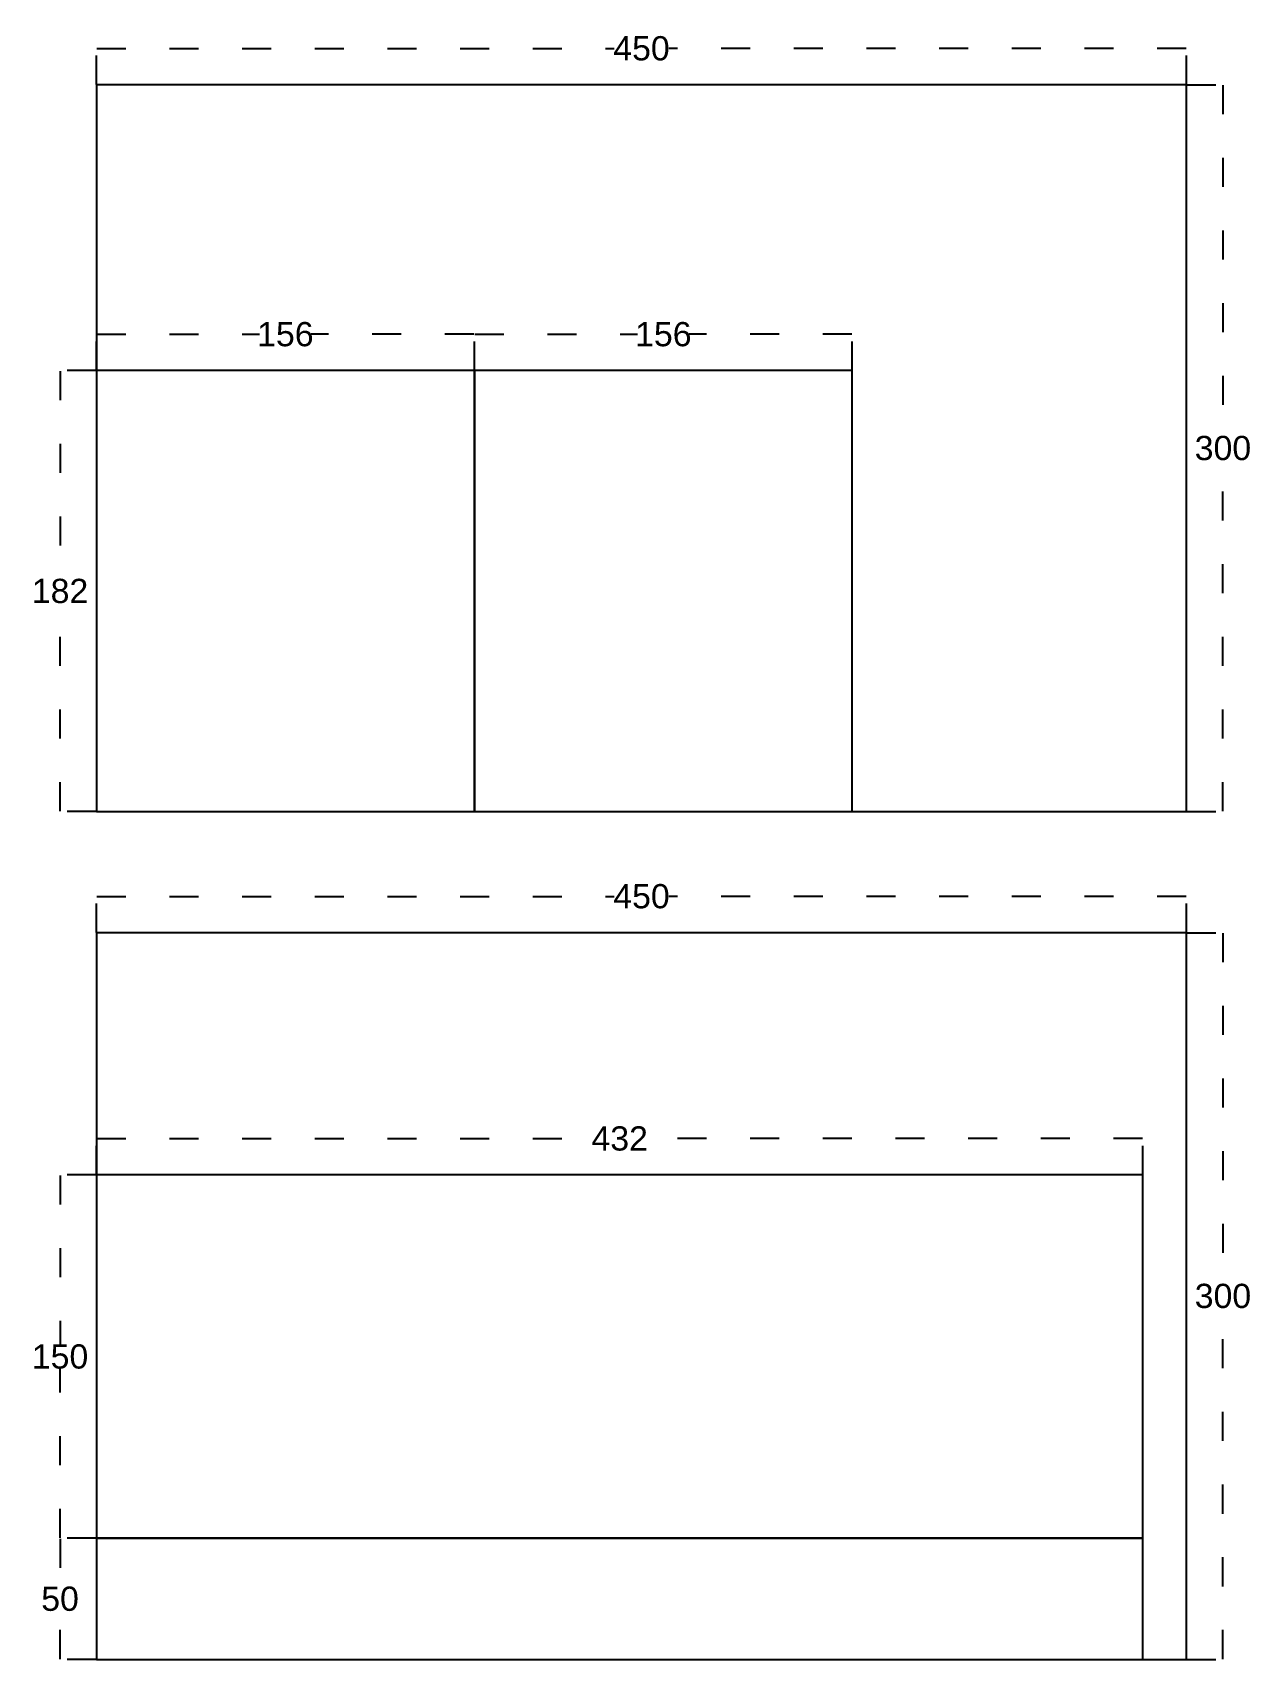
# Model space of a CAD drawing. Header units: millimetres. Extents: x -26 to 476, y 0 to 672.
import ezdxf

# ---------------------------------------------------------------- set-up
doc = ezdxf.new("R2010")
doc.units = ezdxf.units.MM
doc.linetypes.add('ACAD_ISO03W100', pattern=[30, 12, -18])
for name, color, linetype in [('1 Base', 7, 'Continuous'), ('2 Cut', 5, 'Continuous'), ('5 Ano', 7, 'ACAD_ISO03W100')]:
    doc.layers.add(name, color=color, linetype=linetype)
doc.styles.get("Standard").update_dxf_attribs({"font": 'arial.ttf'})
doc.dimstyles.new('Copy of Standard', dxfattribs={"dimtxt": 10, "dimasz": 0.18, "dimexe": 0.18, "dimexo": 0.0625, "dimgap": 0.09, "dimtad": 0, "dimtih": 1, "dimtoh": 1, "dimdec": 0, "dimzin": 0, "dimdsep": 46, "dimtxsty": 'Standard', "dimcen": 0.09, "dimadec": 0, "dimazin": 0, "dimtfac": 1, "dimtdec": 0, "dimtofl": 0, "dimtmove": 0, "dimatfit": 3, "dimfxl": 1, "dimtolj": 1, "dimtzin": 0, "dimarcsym": 0})

# ---------------------------------------------------------------- blocks, each defined once
blk = doc.blocks.new('*D2')
at = {"layer": '5 Ano', "color": 0, "lineweight": -2, "transparency": 16777216}
for p, q in [((0, 532.06), (0, 547.18)), ((0.18, 547), (67.34, 547)), ((155.82, 547), (88.66, 547)), ((156, 532.06), (156, 547.18))]:
    blk.add_line(p, q, dxfattribs=at)
at = {"layer": '5 Ano', "color": 0, "transparency": 16777216}
for points in [[(0.18, 547.03), (0.18, 546.97), (0, 547)], [(155.82, 547.03), (155.82, 546.97), (156, 547)]]:
    blk.add_solid(points, dxfattribs=at)
at = {"layer": 'Defpoints', "color": 0, "transparency": 16777216}
for p in [(156, 547), (0, 532), (156, 532)]:
    blk.add_point(p, dxfattribs=at)
at = {"layer": '5 Ano', "color": 0, "transparency": 16777216, "insert": (78, 547), "char_height": 10, "attachment_point": 5}
blk.add_mtext('\\A1;156', dxfattribs=at)
blk = doc.blocks.new('*D3')
at = {"layer": '5 Ano', "color": 0, "lineweight": -2, "transparency": 16777216}
for p, q in [((156, 532.06), (156, 547.18)), ((156.18, 547), (223.34, 547)), ((311.82, 547), (244.66, 547)), ((312, 532.06), (312, 547.18))]:
    blk.add_line(p, q, dxfattribs=at)
at = {"layer": '5 Ano', "color": 0, "transparency": 16777216}
for points in [[(156.18, 547.03), (156.18, 546.97), (156, 547)], [(311.82, 547.03), (311.82, 546.97), (312, 547)]]:
    blk.add_solid(points, dxfattribs=at)
at = {"layer": 'Defpoints', "color": 0, "transparency": 16777216}
for p in [(312, 547), (156, 532), (312, 532)]:
    blk.add_point(p, dxfattribs=at)
at = {"layer": '5 Ano', "color": 0, "transparency": 16777216, "insert": (234, 547), "char_height": 10, "attachment_point": 5}
blk.add_mtext('\\A1;156', dxfattribs=at)
blk = doc.blocks.new('*D4')
at = {"layer": '5 Ano', "color": 0, "lineweight": -2, "transparency": 16777216}
for p, q in [((-0.06, 532), (-15.18, 532)), ((-15, 531.82), (-15, 446.2)), ((-15, 350.18), (-15, 435.8)), ((-0.06, 350), (-15.18, 350))]:
    blk.add_line(p, q, dxfattribs=at)
at = {"layer": '5 Ano', "color": 0, "transparency": 16777216}
for points in [[(-15.03, 531.82), (-14.97, 531.82), (-15, 532)], [(-15.03, 350.18), (-14.97, 350.18), (-15, 350)]]:
    blk.add_solid(points, dxfattribs=at)
at = {"layer": 'Defpoints', "color": 0, "transparency": 16777216}
for p in [(0, 532), (-15, 350), (0, 350)]:
    blk.add_point(p, dxfattribs=at)
at = {"layer": '5 Ano', "color": 0, "transparency": 16777216, "insert": (-15, 441), "char_height": 10, "attachment_point": 5}
blk.add_mtext('\\A1;182', dxfattribs=at)
blk = doc.blocks.new('*D5')
at = {"layer": '5 Ano', "color": 0, "lineweight": -2, "transparency": 16777216}
for p, q in [((0, 200.06), (0, 215.18)), ((0.18, 215), (204.71, 215)), ((431.82, 215), (227.29, 215)), ((432, 200.06), (432, 215.18))]:
    blk.add_line(p, q, dxfattribs=at)
at = {"layer": '5 Ano', "color": 0, "transparency": 16777216}
for points in [[(0.18, 215.03), (0.18, 214.97), (0, 215)], [(431.82, 215.03), (431.82, 214.97), (432, 215)]]:
    blk.add_solid(points, dxfattribs=at)
at = {"layer": 'Defpoints', "color": 0, "transparency": 16777216}
for p in [(0, 215), (0, 200), (432, 200)]:
    blk.add_point(p, dxfattribs=at)
at = {"layer": '5 Ano', "color": 0, "transparency": 16777216, "insert": (216, 215), "char_height": 10, "attachment_point": 5}
blk.add_mtext('\\A1;432', dxfattribs=at)
blk = doc.blocks.new('*D6')
at = {"layer": '5 Ano', "color": 0, "lineweight": -2, "transparency": 16777216}
for p, q in [((-0.06, 200), (-15.18, 200)), ((-15, 199.82), (-15, 130.2)), ((-15, 50.18), (-15, 119.8)), ((-0.06, 50), (-15.18, 50))]:
    blk.add_line(p, q, dxfattribs=at)
at = {"layer": '5 Ano', "color": 0, "transparency": 16777216}
for points in [[(-15.03, 199.82), (-14.97, 199.82), (-15, 200)], [(-15.03, 50.18), (-14.97, 50.18), (-15, 50)]]:
    blk.add_solid(points, dxfattribs=at)
at = {"layer": 'Defpoints', "color": 0, "transparency": 16777216}
for p in [(0, 200), (-15, 50), (0, 50)]:
    blk.add_point(p, dxfattribs=at)
at = {"layer": '5 Ano', "color": 0, "transparency": 16777216, "insert": (-15, 125), "char_height": 10, "attachment_point": 5}
blk.add_mtext('\\A1;150', dxfattribs=at)
blk = doc.blocks.new('*D7')
at = {"layer": '5 Ano', "color": 0, "lineweight": -2, "transparency": 16777216}
for p, q in [((-0.06, 50), (-15.18, 50)), ((-15, 49.82), (-15, 30.2)), ((-15, 0.18), (-15, 19.8)), ((-0.06, 0), (-15.18, 0))]:
    blk.add_line(p, q, dxfattribs=at)
at = {"layer": '5 Ano', "color": 0, "transparency": 16777216}
for points in [[(-15.03, 49.82), (-14.97, 49.82), (-15, 50)], [(-15.03, 0.18), (-14.97, 0.18), (-15, 0)]]:
    blk.add_solid(points, dxfattribs=at)
at = {"layer": 'Defpoints', "color": 0, "transparency": 16777216}
for p in [(0, 50), (-15, 0), (0, 0)]:
    blk.add_point(p, dxfattribs=at)
at = {"layer": '5 Ano', "color": 0, "transparency": 16777216, "insert": (-15, 25), "char_height": 10, "attachment_point": 5}
blk.add_mtext('\\A1;50', dxfattribs=at)
blk = doc.blocks.new('*D8')
at = {"layer": '5 Ano', "color": 0, "lineweight": -2, "transparency": 16777216}
for p, q in [((0, 650.06), (0, 665.18)), ((0.18, 665), (213.68, 665)), ((449.82, 665), (236.32, 665)), ((450, 650.06), (450, 665.18))]:
    blk.add_line(p, q, dxfattribs=at)
at = {"layer": '5 Ano', "color": 0, "transparency": 16777216}
for points in [[(0.18, 665.03), (0.18, 664.97), (0, 665)], [(449.82, 665.03), (449.82, 664.97), (450, 665)]]:
    blk.add_solid(points, dxfattribs=at)
at = {"layer": 'Defpoints', "color": 0, "transparency": 16777216}
for p in [(450, 665), (0, 650), (450, 650)]:
    blk.add_point(p, dxfattribs=at)
at = {"layer": '5 Ano', "color": 0, "transparency": 16777216, "insert": (225, 665), "char_height": 10, "attachment_point": 5}
blk.add_mtext('\\A1;450', dxfattribs=at)
blk = doc.blocks.new('*D9')
at = {"layer": '5 Ano', "color": 0, "lineweight": -2, "transparency": 16777216}
for p, q in [((450.06, 650), (465.18, 650)), ((465, 649.82), (465, 505.2)), ((465, 350.18), (465, 494.8)), ((450.06, 350), (465.18, 350))]:
    blk.add_line(p, q, dxfattribs=at)
at = {"layer": '5 Ano', "color": 0, "transparency": 16777216}
for points in [[(464.97, 649.82), (465.03, 649.82), (465, 650)], [(464.97, 350.18), (465.03, 350.18), (465, 350)]]:
    blk.add_solid(points, dxfattribs=at)
at = {"layer": 'Defpoints', "color": 0, "transparency": 16777216}
for p in [(450, 650), (450, 350), (465, 350)]:
    blk.add_point(p, dxfattribs=at)
at = {"layer": '5 Ano', "color": 0, "transparency": 16777216, "insert": (465, 500), "char_height": 10, "attachment_point": 5}
blk.add_mtext('\\A1;300', dxfattribs=at)
blk = doc.blocks.new('*D10')
at = {"layer": '5 Ano', "color": 0, "lineweight": -2, "transparency": 16777216}
for p, q in [((450.06, 300), (465.18, 300)), ((465, 299.82), (465, 155.2)), ((465, 0.18), (465, 144.8)), ((450.06, 0), (465.18, 0))]:
    blk.add_line(p, q, dxfattribs=at)
at = {"layer": '5 Ano', "color": 0, "transparency": 16777216}
for points in [[(464.97, 299.82), (465.03, 299.82), (465, 300)], [(464.97, 0.18), (465.03, 0.18), (465, 0)]]:
    blk.add_solid(points, dxfattribs=at)
at = {"layer": 'Defpoints', "color": 0, "transparency": 16777216}
for p in [(450, 300), (450, 0), (465, 0)]:
    blk.add_point(p, dxfattribs=at)
at = {"layer": '5 Ano', "color": 0, "transparency": 16777216, "insert": (465, 150), "char_height": 10, "attachment_point": 5}
blk.add_mtext('\\A1;300', dxfattribs=at)
blk = doc.blocks.new('*D11')
at = {"layer": '5 Ano', "color": 0, "lineweight": -2, "transparency": 16777216}
for p, q in [((0, 300.06), (0, 315.18)), ((0.18, 315), (213.68, 315)), ((449.82, 315), (236.32, 315)), ((450, 300.06), (450, 315.18))]:
    blk.add_line(p, q, dxfattribs=at)
at = {"layer": '5 Ano', "color": 0, "transparency": 16777216}
for points in [[(0.18, 315.03), (0.18, 314.97), (0, 315)], [(449.82, 315.03), (449.82, 314.97), (450, 315)]]:
    blk.add_solid(points, dxfattribs=at)
at = {"layer": 'Defpoints', "color": 0, "transparency": 16777216}
for p in [(450, 315), (0, 300), (450, 300)]:
    blk.add_point(p, dxfattribs=at)
at = {"layer": '5 Ano', "color": 0, "transparency": 16777216, "insert": (225, 315), "char_height": 10, "attachment_point": 5}
blk.add_mtext('\\A1;450', dxfattribs=at)

msp = doc.modelspace()

# ---------------------------------------------------------------- linework, layer by layer
msp.add_lwpolyline([(0, 0), (432, 0), (432, 50), (0, 50)], close=True)
at = {"layer": '1 Base'}
for points in [[(0, 350), (450, 350), (450, 650), (0, 650)], [(0, 0), (450, 0), (450, 300), (0, 300)]]:
    msp.add_lwpolyline(points, close=True, dxfattribs=at)
at = {"layer": '2 Cut'}
for points in [[(0, 350), (156, 350), (156, 532), (0, 532)], [(156, 350), (312, 350), (312, 532), (156, 532)], [(0, 50), (432, 50), (432, 200), (0, 200)]]:
    msp.add_lwpolyline(points, close=True, dxfattribs=at)

# ---------------------------------------------------------------- dimensions: what is measured, and where the dimension line sits
at = {"layer": '5 Ano'}
for base, p1, p2, picture, middle in [((450, 665), (0, 650), (450, 650), '*D8', (225, 665)), ((156, 547), (0, 532), (156, 532), '*D2', (78, 547)), ((450, 315), (0, 300), (450, 300), '*D11', (225, 315)), ((0, 215), (432, 200), (0, 200), '*D5', (216, 215))]:
    dim = msp.add_linear_dim(base=base, p1=p1, p2=p2, dimstyle='Copy of Standard', dxfattribs=at)
    dim.commit()
    dim.dimension.update_dxf_attribs({"geometry": picture, "text_midpoint": middle})
for base, p1, p2, picture, middle in [((465, 350), (450, 650), (450, 350), '*D9', (465, 500)), ((-15, 350), (0, 532), (0, 350), '*D4', (-15, 441)), ((465, 0), (450, 300), (450, 0), '*D10', (465, 150)), ((-15, 50), (0, 200), (0, 50), '*D6', (-15, 125)), ((-15, 0), (0, 50), (0, 0), '*D7', (-15, 25))]:
    dim = msp.add_linear_dim(base=base, p1=p1, p2=p2, angle=90, dimstyle='Copy of Standard', dxfattribs=at)
    dim.commit()
    dim.dimension.update_dxf_attribs({"geometry": picture, "text_midpoint": middle})
dim = msp.add_linear_dim(base=(312, 547), p1=(156, 532), p2=(312, 532), dimstyle='Copy of Standard', override={"dimtmove": 1}, dxfattribs=at)
dim.commit()
dim.dimension.update_dxf_attribs({"geometry": '*D3', "text_midpoint": (234, 547)})

doc.saveas('drawing.dxf')
